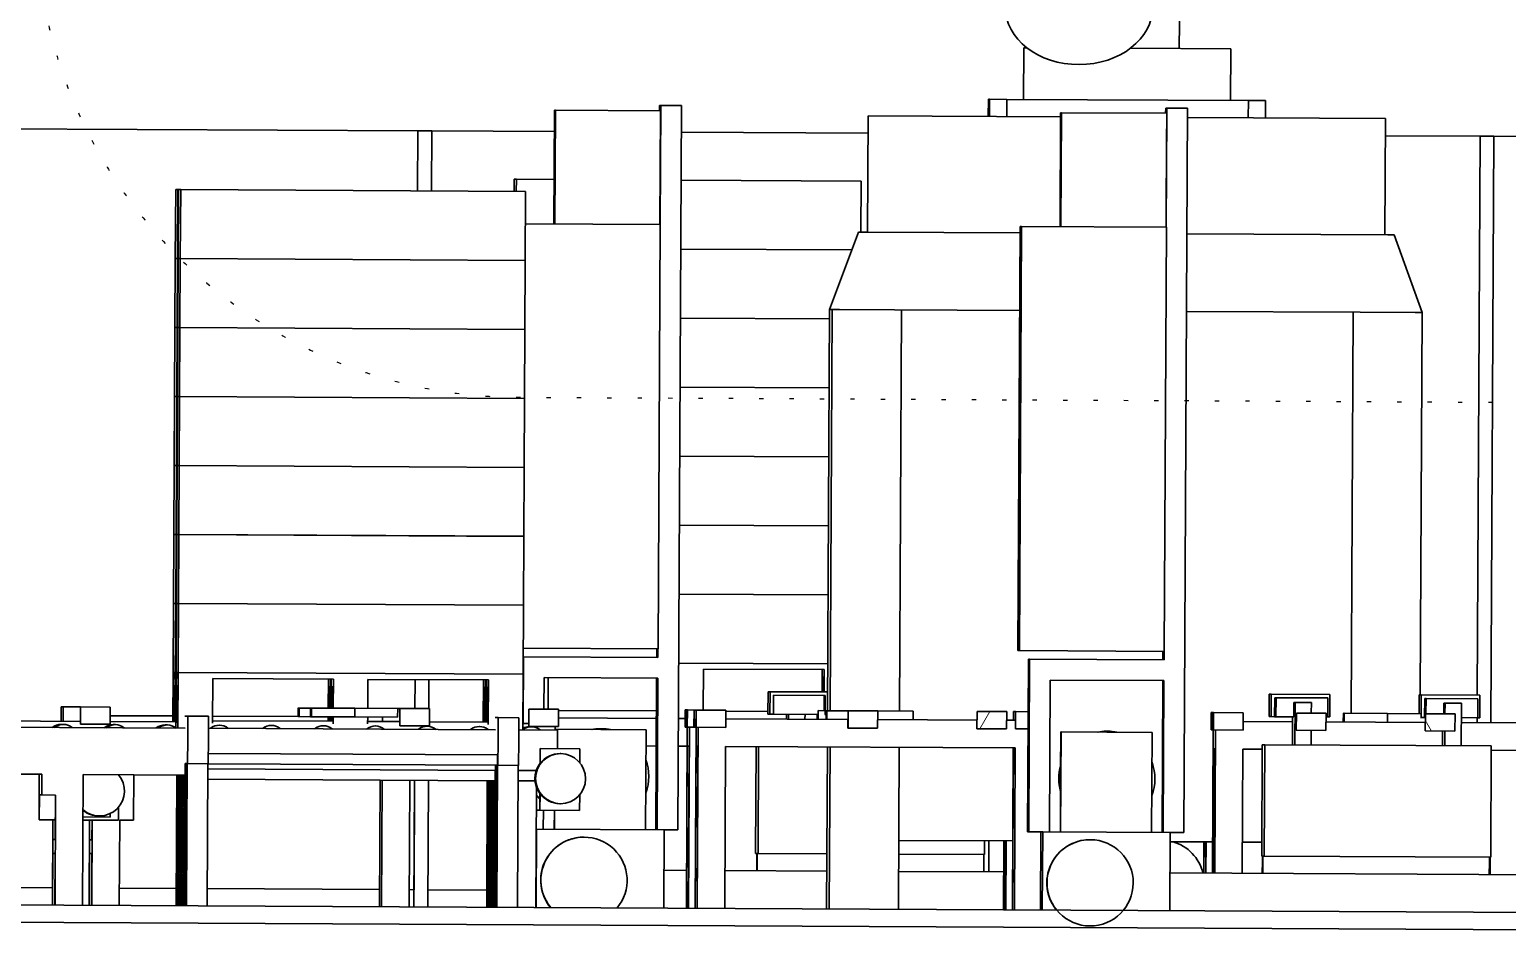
# Model space of a CAD drawing. Header units: millimetres. Extents: x 0 to 67800, y 0 to 42000.
# Drawn here: x 17305 to 21591, y 32863 to 35504 of the extents above; entities that cross this region are included whole.
import ezdxf

# ---------------------------------------------------------------- set-up
doc = ezdxf.new("R2010")
doc.units = ezdxf.units.MM
doc.header["$LTSCALE"] = 100
doc.linetypes.add('DOTTED', pattern=[0.0481, 0.0068, -0.0413])
for name, color, linetype, lineweight in [('Hatch (ISO)', 7, 'Continuous', 18), ('Reference (ISO)', 7, 'DOTTED', 25), ('Visible (ISO)', 7, 'Continuous', 35)]:
    doc.layers.add(name, color=color, linetype=linetype, lineweight=lineweight)

msp = doc.modelspace()

# ---------------------------------------------------------------- hatches: boundary and pattern name
at = {"layer": 'Hatch (ISO)'}
h = msp.add_hatch(dxfattribs=at)
h.set_pattern_fill('ANSI31', color=256, scale=2540, style=0)
h.set_pattern_definition([(45, (0, 0), (-224.5064, 224.5064), [])])
h.paths.add_polyline_path([(17538.74, 33539.59), (17452.74, 33540.03), (17452.49, 33490.03), (17538.48, 33489.59)])
h.paths.add_polyline_path([(18378.46, 33485.32), (18464.46, 33484.89), (18464.71, 33534.89), (18378.72, 33535.32)])
h = msp.add_hatch(dxfattribs=at)
h.set_pattern_fill('ANSI31', color=256, scale=2540, angle=90, style=0)
h.set_pattern_definition([(135, (0, 0), (-224.5064, -224.5064), [])])
h.paths.add_polyline_path([(18838.7, 33532.99), (18752.71, 33533.42), (18752.45, 33483.43), (18838.45, 33482.99)])
h.paths.add_polyline_path([(19678.43, 33478.72), (19764.43, 33478.29), (19764.68, 33528.29), (19678.68, 33528.72)])
h = msp.add_hatch(dxfattribs=at)
h.set_pattern_fill('ANSI31', color=256, scale=2540, angle=15, style=0)
h.set_pattern_definition([(60, (0, 0), (-274.963, 158.75), [])])
h.paths.add_polyline_path([(20138.67, 33526.39), (20052.67, 33526.82), (20052.42, 33476.82), (20138.42, 33476.39)])
h.paths.add_polyline_path([(20978.39, 33472.12), (21064.39, 33471.68), (21064.65, 33521.68), (20978.65, 33522.12)])
h = msp.add_hatch(dxfattribs=at)
h.set_pattern_fill('ANSI31', color=256, scale=2540, angle=75, style=0)
h.set_pattern_definition([(120, (0, 0), (-274.963, -158.75), [])])
h.paths.add_polyline_path([(21438.64, 33519.78), (21352.64, 33520.22), (21352.39, 33470.22), (21438.38, 33469.79)])
h.paths.add_polyline_path([(22278.36, 33465.52), (22364.36, 33465.08), (22364.61, 33515.08), (22278.62, 33515.52)])

# ---------------------------------------------------------------- linework, layer by layer
at = {"layer": 'Reference (ISO)', "ltscale": 18.317543}
msp.add_line((18716.08, 34437.81), (22249.76, 34419.86), dxfattribs=at)
at = {"layer": 'Reference (ISO)', "ltscale": 18.472584}
msp.add_arc((18723.19, 35837.79), 1400, 189.70903, 269.70903, dxfattribs=at)
at = {"layer": 'Visible (ISO)'}
for p, q in [((20639.13, 35448.87), (20641.74, 35734.17)), ((20187.34, 35301.16), (20188.1, 35451.16)), ((20188.1, 35451.16), (20196.85, 35451.12)), ((20497.55, 35449.59), (20788.1, 35448.11)), ((20787.33, 35298.11), (20788.1, 35448.11)), ((19131.91, 35268.52), (19131.99, 35283.52)), ((19135.42, 35283.5), (19131.99, 35283.52)), ((19133.67, 34938.51), (19135.42, 35283.5)), ((19195.42, 35283.2), (19135.42, 35283.5)), ((19184.75, 33183.23), (19195.42, 35283.2)), ((20085.32, 35251.68), (20085.57, 35301.68)), ((20089.13, 35301.66), (20085.57, 35301.68)), ((20089.13, 35301.66), (20088.87, 35251.66)), ((20139.38, 35301.41), (20089.13, 35301.66)), ((20139.13, 35251.41), (20139.38, 35301.41)), ((20839.36, 35297.85), (20139.38, 35301.41)), ((20599.56, 35261.07), (20599.64, 35276.07)), ((20603.06, 35276.05), (20599.64, 35276.07)), ((20601.31, 34931.05), (20603.06, 35276.05)), ((20663.06, 35275.75), (20603.06, 35276.05)), ((20652.4, 33175.77), (20663.06, 35275.75)), ((20839.36, 35297.85), (20839.11, 35247.85)), ((20889.11, 35297.6), (20839.36, 35297.85)), ((20888.85, 35247.6), (20889.11, 35297.6)), ((18825.73, 34940.07), (18827.4, 35270.07)), ((18827.4, 35270.07), (18829.87, 35270.06)), ((18829.87, 35270.06), (18828.19, 34940.06)), ((19134.86, 35268.51), (18829.87, 35270.06)), ((19134.86, 35268.51), (19133.18, 34938.51)), ((19735.38, 34916.45), (19737.09, 35253.45)), ((19737.09, 35253.45), (20294.99, 35250.61)), ((20293.37, 34932.62), (20295.05, 35262.61)), ((20295.05, 35262.61), (20297.51, 35262.6)), ((20297.51, 35262.6), (20295.84, 34932.61)), ((20602.51, 35261.05), (20297.51, 35262.6)), ((20602.51, 35261.05), (20600.83, 34931.06)), ((20662.93, 35248.75), (21237.08, 35245.83)), ((21235.36, 34908.83), (21237.08, 35245.83)), ((18431.23, 35210.08), (16931.29, 35217.7)), ((18430.34, 35036.14), (18431.23, 35210.08)), ((18430.37, 35036.14), (18431.25, 35210.08)), ((18431.25, 35210.08), (18431.23, 35210.08)), ((18471.25, 35209.88), (18431.25, 35210.08)), ((18470.37, 35035.94), (18471.25, 35209.88)), ((18827.09, 35208.07), (18471.25, 35209.88)), ((19133.36, 34938.51), (19134.81, 35223.51)), ((19134.63, 35223.51), (19134.81, 35223.51)), ((19736.84, 35203.45), (19195.03, 35206.2)), ((20601.01, 34931.06), (20602.45, 35216.05)), ((20602.28, 35216.05), (20602.45, 35216.05)), ((21511.15, 35194.44), (21236.82, 35195.83)), ((21502.92, 33573.71), (21511.15, 35194.44)), ((21502.94, 33573.71), (21511.17, 35194.44)), ((21511.17, 35194.44), (21511.15, 35194.44)), ((21551.17, 35194.23), (21511.17, 35194.44)), ((21542.54, 33494.26), (21551.17, 35194.23)), ((23051.11, 35186.62), (21551.17, 35194.23)), ((18710.41, 35034.72), (18710.59, 35069.72)), ((18716.68, 35069.69), (18710.59, 35069.72)), ((18716.5, 35034.69), (18716.68, 35069.69)), ((18826.38, 35069.13), (18716.68, 35069.69)), ((19716.66, 35064.61), (19194.32, 35067.26)), ((19715.91, 34916.55), (19716.66, 35064.61)), ((17727.76, 34839.71), (17728.78, 35039.7)), ((17734.87, 35039.67), (17728.78, 35039.7)), ((17733.86, 34839.68), (17734.87, 35039.67)), ((17737.22, 35039.66), (17734.87, 35039.67)), ((17736.2, 34839.66), (17737.22, 35039.66)), ((17743.31, 35039.63), (17737.22, 35039.66)), ((17742.3, 34839.63), (17743.31, 35039.63)), ((18743.29, 35034.55), (17743.31, 35039.63)), ((18742.27, 34834.55), (18743.29, 35034.55)), ((19133.98, 34938.51), (18742.81, 34940.49)), ((19133.98, 34938.51), (19127.74, 33708.52)), ((20171.33, 33703.22), (20177.58, 34933.21)), ((20181.64, 34933.19), (20175.39, 33703.2)), ((20177.58, 34933.21), (20181.64, 34933.19)), ((20601.63, 34931.05), (20181.64, 34933.19)), ((20601.63, 34931.05), (20595.38, 33701.07)), ((19625.01, 34692.01), (19708.46, 34916.59)), ((19716.12, 34916.55), (19708.46, 34916.59)), ((19708.46, 34916.59), (19708.46, 34916.59)), ((19716.12, 34916.55), (19735.01, 34916.45)), ((20177.48, 34914.21), (19735.01, 34916.45)), ((21243.59, 34908.79), (20661.21, 34911.75)), ((21243.59, 34908.79), (21262.29, 34908.7)), ((21343.46, 34683.28), (21262.29, 34908.7)), ((19689.19, 34864.75), (19193.3, 34867.26)), ((19689.19, 34864.74), (19193.3, 34867.25)), ((17726.75, 34639.7), (17727.76, 34839.7)), ((17733.86, 34839.68), (17727.76, 34839.71)), ((17733.86, 34839.67), (17727.76, 34839.7)), ((17732.84, 34639.67), (17733.86, 34839.67)), ((17736.2, 34839.66), (17733.86, 34839.68)), ((17736.2, 34839.65), (17733.86, 34839.67)), ((17735.19, 34639.66), (17736.2, 34839.65)), ((17742.3, 34839.63), (17736.2, 34839.66)), ((17742.3, 34839.62), (17736.2, 34839.65)), ((17741.28, 34639.63), (17742.3, 34839.62)), ((18742.27, 34834.55), (17742.3, 34839.63)), ((18742.27, 34834.54), (17742.3, 34839.62)), ((18429.33, 34836.13), (18429.33, 34836.14)), ((18429.35, 34836.13), (18429.35, 34836.14)), ((18469.35, 34835.93), (18469.35, 34835.94)), ((18709.39, 34834.71), (18709.39, 34834.72)), ((18713.46, 34834.7), (18713.46, 34834.69)), ((18741.26, 34634.55), (18742.27, 34834.54)), ((19619.11, 33529.02), (19625.01, 34692.01)), ((19625.01, 34692.01), (19625.01, 34692.01)), ((19625.82, 34692.01), (19625.01, 34692.01)), ((19625.01, 34692.01), (19625.01, 34692.01)), ((19632.68, 34691.97), (19625.82, 34692.01)), ((19626.77, 33528.99), (19632.68, 34691.97)), ((19633.49, 34691.97), (19632.68, 34691.97)), ((19633.5, 34691.97), (19633.49, 34691.97)), ((19652.39, 34691.87), (19633.5, 34691.97)), ((19653.59, 34691.86), (19652.39, 34691.87)), ((19813.59, 34691.05), (19653.59, 34691.86)), ((20176.34, 34689.21), (19813.59, 34691.05)), ((19827.58, 33527.97), (19833.49, 34690.95)), ((21163.56, 34684.2), (20660.07, 34686.75)), ((21137.55, 33521.31), (21143.45, 34684.3)), ((21323.55, 34683.38), (21163.56, 34684.2)), ((21324.76, 34683.38), (21323.55, 34683.38)), ((21343.46, 34683.28), (21324.76, 34683.38)), ((21337.82, 33574.55), (21343.45, 34683.28)), ((17725.73, 34439.69), (17726.75, 34639.69)), ((17732.84, 34639.67), (17726.75, 34639.7)), ((17732.84, 34639.66), (17726.75, 34639.69)), ((17731.83, 34439.66), (17732.84, 34639.66)), ((17735.19, 34639.66), (17732.84, 34639.67)), ((17735.19, 34639.65), (17732.84, 34639.66)), ((17734.17, 34439.65), (17735.19, 34639.65)), ((17741.28, 34639.63), (17735.19, 34639.66)), ((17741.28, 34639.62), (17735.19, 34639.65)), ((17740.27, 34439.62), (17741.28, 34639.62)), ((18741.26, 34634.55), (17741.28, 34639.63)), ((18741.26, 34634.54), (17741.28, 34639.62)), ((18428.31, 34636.13), (18428.31, 34636.14)), ((18428.34, 34636.13), (18428.34, 34636.14)), ((18468.34, 34635.92), (18468.34, 34635.93)), ((18708.38, 34634.7), (18708.38, 34634.71)), ((18712.44, 34634.69), (18712.44, 34634.68)), ((18740.24, 34434.54), (18741.26, 34634.54)), ((19624.88, 34665.06), (19192.29, 34667.26)), ((19624.88, 34665.05), (19192.29, 34667.25)), ((19623.86, 34465.05), (19191.27, 34467.25)), ((19623.86, 34465.04), (19191.27, 34467.24)), ((17724.72, 34239.68), (17725.73, 34439.68)), ((17731.83, 34439.66), (17725.73, 34439.69)), ((17731.83, 34439.65), (17725.73, 34439.68)), ((17730.81, 34239.65), (17731.83, 34439.65)), ((17734.17, 34439.65), (17731.83, 34439.66)), ((17734.17, 34439.64), (17731.83, 34439.65)), ((17733.16, 34239.64), (17734.17, 34439.64)), ((17740.27, 34439.62), (17734.17, 34439.65)), ((17740.27, 34439.61), (17734.17, 34439.64)), ((17739.25, 34239.61), (17740.27, 34439.61)), ((18740.24, 34434.54), (17740.27, 34439.62)), ((18740.24, 34434.53), (17740.27, 34439.61)), ((18427.3, 34436.12), (18427.3, 34436.13)), ((18427.32, 34436.12), (18427.32, 34436.13)), ((18467.32, 34435.92), (18467.32, 34435.93)), ((18707.36, 34434.7), (18707.36, 34434.71)), ((18711.43, 34434.69), (18711.43, 34434.68)), ((18739.23, 34234.53), (18740.24, 34434.53)), ((19622.84, 34265.05), (19190.26, 34267.24)), ((19622.84, 34265.04), (19190.26, 34267.23)), ((17723.7, 34039.68), (17724.72, 34239.67)), ((17730.81, 34239.65), (17724.72, 34239.68)), ((17730.81, 34239.64), (17724.72, 34239.67)), ((17729.79, 34039.65), (17730.81, 34239.64)), ((17733.16, 34239.64), (17730.81, 34239.65)), ((17733.16, 34239.63), (17730.81, 34239.64)), ((17732.14, 34039.63), (17733.16, 34239.63)), ((17739.25, 34239.61), (17733.16, 34239.64)), ((17739.25, 34239.6), (17733.16, 34239.63)), ((17738.23, 34039.6), (17739.25, 34239.6)), ((18739.23, 34234.53), (17739.25, 34239.61)), ((18739.23, 34234.52), (17739.25, 34239.6)), ((18426.28, 34236.11), (18426.28, 34236.12)), ((18426.31, 34236.11), (18426.31, 34236.12)), ((18466.3, 34235.91), (18466.3, 34235.92)), ((18706.35, 34234.69), (18706.35, 34234.7)), ((18710.41, 34234.68), (18710.41, 34234.67)), ((18738.21, 34034.52), (18739.23, 34234.52)), ((17722.68, 33839.67), (17723.7, 34039.67)), ((17729.79, 34039.65), (17723.7, 34039.68)), ((17729.79, 34039.64), (17723.7, 34039.67)), ((17728.78, 33839.64), (17729.79, 34039.64)), ((17732.14, 34039.63), (17729.79, 34039.65)), ((17732.14, 34039.62), (17729.79, 34039.64)), ((17731.12, 33839.63), (17732.14, 34039.62)), ((17738.23, 34039.6), (17732.14, 34039.63)), ((17738.23, 34039.59), (17732.14, 34039.62)), ((17737.22, 33839.6), (17738.23, 34039.59)), ((18738.21, 34034.52), (17738.23, 34039.6)), ((18738.21, 34034.51), (17738.23, 34039.59)), ((18425.26, 34036.1), (18425.26, 34036.11)), ((18425.29, 34036.1), (18425.29, 34036.11)), ((18465.29, 34035.9), (18465.29, 34035.91)), ((18705.33, 34034.68), (18705.33, 34034.69)), ((18709.39, 34034.67), (18709.39, 34034.66)), ((18737.19, 33834.52), (18738.21, 34034.51)), ((19621.83, 34065.04), (19189.24, 34067.23)), ((19621.83, 34065.03), (19189.24, 34067.22)), ((19620.81, 33865.03), (19188.23, 33867.23)), ((19620.81, 33865.02), (19188.23, 33867.22)), ((17721.67, 33639.66), (17722.68, 33839.66)), ((17728.78, 33839.64), (17722.68, 33839.67)), ((17728.78, 33839.63), (17722.68, 33839.66)), ((17727.76, 33639.63), (17728.78, 33839.63)), ((17731.12, 33839.63), (17728.78, 33839.64)), ((17731.12, 33839.62), (17728.78, 33839.63)), ((17730.11, 33639.62), (17731.12, 33839.62)), ((17737.22, 33839.6), (17731.12, 33839.63)), ((17737.22, 33839.59), (17731.12, 33839.62)), ((17736.2, 33639.59), (17737.22, 33839.59)), ((18737.19, 33834.52), (17737.22, 33839.6)), ((18737.19, 33834.51), (17737.22, 33839.59)), ((18424.25, 33836.1), (18424.25, 33836.11)), ((18424.27, 33836.1), (18424.27, 33836.11)), ((18464.27, 33835.89), (18464.27, 33835.9)), ((18704.32, 33834.67), (18704.32, 33834.68)), ((18708.38, 33834.66), (18708.38, 33834.65)), ((18736.18, 33634.51), (18737.19, 33834.51)), ((18736.01, 33491.51), (18737, 33685.51)), ((18736.32, 33491.51), (18737.3, 33685.5)), ((18737, 33685.51), (18736.44, 33685.51)), ((19127.74, 33708.52), (18736.56, 33710.51)), ((18737.3, 33685.5), (18737, 33685.51)), ((19127.29, 33683.52), (18737.3, 33685.5)), ((19123.87, 33683.54), (19123.99, 33708.54)), ((19124.17, 33683.54), (19124.3, 33708.54)), ((19126.99, 33683.53), (19127.12, 33708.53)), ((19127.29, 33683.52), (19127.42, 33708.52)), ((20175.39, 33703.2), (20171.33, 33703.22)), ((20595.38, 33701.07), (20175.39, 33703.2)), ((20591.51, 33676.09), (20591.64, 33701.09)), ((20591.82, 33676.09), (20591.94, 33701.09)), ((20594.63, 33676.07), (20594.76, 33701.07)), ((20594.94, 33676.07), (20595.07, 33701.07)), ((19619.8, 33665.02), (19187.21, 33667.22)), ((19258.87, 33530.85), (19259.47, 33649.85)), ((19259.47, 33649.85), (19609.46, 33648.08)), ((19603.04, 33583.36), (19603.37, 33648.11)), ((19609.46, 33648.08), (19609.13, 33583.33)), ((20198.98, 33178.08), (20201.52, 33678.07)), ((20199.29, 33178.07), (20201.83, 33678.07)), ((20201.83, 33678.07), (20201.52, 33678.07)), ((20204.64, 33678.05), (20201.83, 33678.07)), ((20202.1, 33178.06), (20204.64, 33678.05)), ((20202.41, 33178.06), (20204.95, 33678.05)), ((20204.95, 33678.05), (20204.64, 33678.05)), ((20594.94, 33676.07), (20204.95, 33678.05)), ((17721.67, 33639.66), (17720.94, 33496.66)), ((17721.65, 33496.66), (17722.18, 33600.66)), ((17727.76, 33639.63), (17721.67, 33639.66)), ((17722.15, 33622.66), (17722.24, 33639.66)), ((17722.27, 33622.66), (17722.15, 33622.66)), ((17722.18, 33600.66), (17724.26, 33600.65)), ((17722.36, 33639.66), (17722.27, 33622.66)), ((17722.84, 33622.66), (17722.93, 33639.66)), ((17722.96, 33622.66), (17722.84, 33622.66)), ((17723.05, 33639.66), (17722.96, 33622.66)), ((17723.53, 33622.65), (17723.62, 33639.65)), ((17723.65, 33622.65), (17723.53, 33622.65)), ((17723.74, 33639.65), (17723.65, 33622.65)), ((17724.26, 33600.65), (17723.74, 33496.65)), ((17724.22, 33622.65), (17724.31, 33639.65)), ((17724.35, 33622.65), (17724.22, 33622.65)), ((17724.24, 33496.65), (17724.77, 33600.65)), ((17724.43, 33639.65), (17724.35, 33622.65)), ((17724.77, 33600.65), (17726.85, 33600.64)), ((17724.91, 33622.65), (17725, 33639.65)), ((17725.04, 33622.64), (17724.91, 33622.65)), ((17725.12, 33639.64), (17725.04, 33622.64)), ((17725.6, 33622.64), (17725.69, 33639.64)), ((17725.73, 33622.64), (17725.6, 33622.64)), ((17725.81, 33639.64), (17725.73, 33622.64)), ((17726.3, 33622.64), (17726.38, 33639.64)), ((17726.42, 33622.64), (17726.3, 33622.64)), ((17726.85, 33600.64), (17726.33, 33496.64)), ((17726.5, 33639.64), (17726.42, 33622.64)), ((17726.99, 33622.63), (17727.07, 33639.63)), ((17727.11, 33622.63), (17726.99, 33622.63)), ((17727.04, 33496.63), (17727.76, 33639.63)), ((17727.19, 33639.63), (17727.11, 33622.63)), ((17730.11, 33639.62), (17727.76, 33639.63)), ((17730.11, 33639.62), (17729.29, 33479.17)), ((17730.08, 33493.62), (17730.62, 33600.62)), ((17736.2, 33639.59), (17730.11, 33639.62)), ((17730.59, 33622.62), (17730.68, 33639.62)), ((17730.71, 33622.62), (17730.59, 33622.62)), ((17730.62, 33600.62), (17732.7, 33600.61)), ((17730.8, 33639.62), (17730.71, 33622.62)), ((17731.28, 33622.61), (17731.37, 33639.61)), ((17731.4, 33622.61), (17731.28, 33622.61)), ((17731.49, 33639.61), (17731.4, 33622.61)), ((17731.97, 33622.61), (17732.06, 33639.61)), ((17732.1, 33622.61), (17731.97, 33622.61)), ((17732.18, 33639.61), (17732.1, 33622.61)), ((17732.7, 33600.61), (17732.16, 33493.61)), ((17732.66, 33622.61), (17732.75, 33639.61)), ((17732.79, 33622.61), (17732.66, 33622.61)), ((17732.67, 33493.6), (17733.21, 33600.6)), ((17732.87, 33639.61), (17732.79, 33622.61)), ((17733.21, 33600.6), (17735.29, 33600.59)), ((17733.35, 33622.6), (17733.44, 33639.6)), ((17733.48, 33622.6), (17733.35, 33622.6)), ((17733.56, 33639.6), (17733.48, 33622.6)), ((17734.05, 33622.6), (17734.13, 33639.6)), ((17734.17, 33622.6), (17734.05, 33622.6)), ((17734.25, 33639.6), (17734.17, 33622.6)), ((17734.74, 33622.6), (17734.82, 33639.6)), ((17734.86, 33622.59), (17734.74, 33622.6)), ((17735.29, 33600.59), (17734.75, 33493.59)), ((17734.94, 33639.59), (17734.86, 33622.59)), ((17735.39, 33478.59), (17736.2, 33639.59)), ((17735.43, 33622.59), (17735.51, 33639.59)), ((17735.55, 33622.59), (17735.43, 33622.59)), ((17735.63, 33639.59), (17735.55, 33622.59)), ((18736.18, 33634.51), (17736.2, 33639.59)), ((17835.46, 33493.08), (17836.11, 33622.08)), ((17836.11, 33622.08), (18186.11, 33620.3)), ((18171.14, 33536.38), (18171.57, 33620.38)), ((18177.67, 33620.35), (18177.24, 33536.35)), ((18179.58, 33536.34), (18180.01, 33620.33)), ((18186.11, 33620.3), (18185.68, 33536.3)), ((18285.68, 33535.8), (18286.1, 33619.8)), ((18286.1, 33619.8), (18636.09, 33618.02)), ((18422.72, 33535.1), (18423.15, 33619.1)), ((18422.75, 33535.1), (18423.17, 33619.1)), ((18462.74, 33534.9), (18463.17, 33618.9)), ((18620.94, 33496.09), (18621.56, 33618.09)), ((18627.65, 33618.06), (18627.03, 33496.06)), ((18629.38, 33496.05), (18630, 33618.05)), ((18636.09, 33618.02), (18635.44, 33489.02)), ((18736.18, 33634.51), (18735.36, 33474.05)), ((18796.53, 33533.2), (18797, 33625.2)), ((18797, 33625.2), (19126.99, 33623.53)), ((18808.88, 33533.14), (18809.35, 33625.14)), ((19121.33, 33183.55), (19123.56, 33623.54)), ((19121.63, 33183.55), (19123.87, 33623.54)), ((19124.45, 33183.53), (19126.68, 33623.53)), ((19124.75, 33183.53), (19126.99, 33623.53)), ((19603.75, 33583.35), (19603.97, 33626.1)), ((19603.97, 33626.1), (19606.05, 33626.09)), ((19606.05, 33626.09), (19605.83, 33583.34)), ((19606.34, 33583.34), (19606.56, 33626.09)), ((19606.56, 33626.09), (19608.64, 33626.08)), ((19608.64, 33626.08), (19608.42, 33583.33)), ((20262.41, 33177.75), (20264.64, 33617.75)), ((20264.64, 33617.75), (20594.63, 33616.07)), ((20588.97, 33176.09), (20591.21, 33616.09)), ((20589.28, 33176.09), (20591.51, 33616.09)), ((20592.09, 33176.08), (20594.33, 33616.07)), ((20592.4, 33176.08), (20594.63, 33616.07)), ((18171.86, 33536.37), (18172.17, 33598.37)), ((18172.17, 33598.37), (18174.25, 33598.36)), ((18174.25, 33598.36), (18173.94, 33536.36)), ((18174.45, 33536.36), (18174.76, 33598.36)), ((18174.76, 33598.36), (18176.84, 33598.35)), ((18176.84, 33598.35), (18176.53, 33536.35)), ((18180.3, 33536.33), (18180.61, 33598.33)), ((18180.61, 33598.33), (18182.69, 33598.32)), ((18182.69, 33598.32), (18182.38, 33536.32)), ((18182.89, 33536.32), (18183.2, 33598.32)), ((18183.2, 33598.32), (18185.28, 33598.31)), ((18185.28, 33598.31), (18184.97, 33536.31)), ((18621.65, 33496.09), (18622.16, 33596.09)), ((18622.16, 33596.09), (18624.24, 33596.08)), ((18624.24, 33596.08), (18623.73, 33496.08)), ((18624.24, 33496.08), (18624.75, 33596.08)), ((18624.75, 33596.08), (18626.83, 33596.06)), ((18626.83, 33596.06), (18626.32, 33496.07)), ((18630.09, 33496.05), (18630.6, 33596.05)), ((18630.6, 33596.05), (18632.68, 33596.04)), ((18632.68, 33596.04), (18632.17, 33496.04)), ((18632.68, 33496.03), (18633.19, 33596.03)), ((18633.19, 33596.03), (18635.27, 33596.02)), ((18635.27, 33596.02), (18634.76, 33496.02)), ((19446.48, 33584.15), (19446.15, 33519.15)), ((19452.37, 33584.12), (19446.48, 33584.15)), ((19452.04, 33519.12), (19452.37, 33584.12)), ((19452.37, 33584.12), (19619.38, 33583.27)), ((19462.32, 33574.07), (19462.04, 33519.07)), ((19612.31, 33573.31), (19462.32, 33574.07)), ((19609.06, 33573.33), (19608.84, 33529.08)), ((19612.03, 33518.31), (19612.31, 33573.31)), ((20899.9, 33576.77), (20899.57, 33511.77)), ((20905.79, 33576.74), (20899.9, 33576.77)), ((20905.46, 33511.74), (20905.79, 33576.74)), ((20905.79, 33576.74), (21075.79, 33575.88)), ((20915.74, 33566.69), (20915.46, 33511.69)), ((20919.7, 33566.67), (20915.74, 33566.69)), ((20919.43, 33511.67), (20919.7, 33566.67)), ((20919.7, 33566.67), (21069.7, 33565.91)), ((21069.7, 33565.91), (21069.42, 33510.91)), ((21075.79, 33575.88), (21075.46, 33510.88)), ((21334.89, 33574.56), (21334.62, 33520.31)), ((21340.78, 33574.53), (21334.89, 33574.56)), ((21340.45, 33509.53), (21340.78, 33574.53)), ((21340.78, 33574.53), (21510.78, 33573.67)), ((21350.73, 33564.48), (21350.45, 33509.48)), ((21350.73, 33564.48), (21354.69, 33564.46)), ((21354.47, 33520.21), (21354.69, 33564.46)), ((21354.69, 33564.46), (21504.69, 33563.7)), ((21504.69, 33563.7), (21504.41, 33508.7)), ((21510.78, 33573.67), (21510.45, 33508.67)), ((17396.58, 33498.31), (17396.79, 33540.31)), ((17397.23, 33540.31), (17396.79, 33540.31)), ((17397.02, 33498.31), (17397.23, 33540.31)), ((17402.51, 33540.28), (17397.23, 33540.31)), ((17402.3, 33498.28), (17402.51, 33540.28)), ((17402.95, 33540.28), (17402.51, 33540.28)), ((17402.73, 33498.28), (17402.95, 33540.28)), ((17452.71, 33540.03), (17402.95, 33540.28)), ((17452.46, 33490.03), (17452.71, 33540.03)), ((17452.74, 33540.03), (17452.49, 33490.03)), ((17452.74, 33540.03), (17452.71, 33540.03)), ((17538.74, 33539.59), (17452.74, 33540.03)), ((17538.48, 33489.59), (17538.74, 33539.59)), ((17721.03, 33513.66), (17538.61, 33514.59)), ((17755.56, 33513.49), (17763.81, 33513.45)), ((17763.81, 33513.45), (17823.81, 33513.14)), ((18084.16, 33511.82), (18084.29, 33536.82)), ((18086.82, 33536.81), (18084.29, 33536.82)), ((18086.7, 33511.81), (18086.82, 33536.81)), ((18120, 33536.64), (18086.82, 33536.81)), ((18119.88, 33511.64), (18120, 33536.64)), ((18122.54, 33536.63), (18120, 33536.64)), ((18122.42, 33511.63), (18122.54, 33536.63)), ((18248.39, 33535.99), (18122.54, 33536.63)), ((18248.26, 33510.99), (18248.39, 33535.99)), ((18372.54, 33535.36), (18248.39, 33535.99)), ((18372.41, 33510.36), (18372.54, 33535.36)), ((18378.69, 33535.32), (18372.54, 33535.36)), ((18378.43, 33485.32), (18378.69, 33535.32)), ((18378.72, 33535.32), (18378.46, 33485.32)), ((18378.72, 33535.32), (18378.69, 33535.32)), ((18464.71, 33534.89), (18378.72, 33535.32)), ((18464.46, 33484.89), (18464.71, 33534.89)), ((18752.42, 33483.43), (18752.68, 33533.42)), ((18752.71, 33533.42), (18752.45, 33483.43)), ((18752.71, 33533.42), (18752.68, 33533.42)), ((18838.7, 33532.99), (18752.71, 33533.42)), ((18838.45, 33482.99), (18838.7, 33532.99)), ((19123.08, 33528.54), (18838.69, 33529.99)), ((19206.33, 33481.12), (19206.58, 33531.12)), ((19207.02, 33531.12), (19206.58, 33531.12)), ((19206.77, 33481.12), (19207.02, 33531.12)), ((19212.3, 33531.09), (19207.02, 33531.12)), ((19212.05, 33481.09), (19212.3, 33531.09)), ((19212.74, 33531.09), (19212.3, 33531.09)), ((19212.48, 33481.09), (19212.74, 33531.09)), ((19232.03, 33530.99), (19212.74, 33531.09)), ((19231.78, 33480.99), (19232.03, 33530.99)), ((19232.47, 33530.99), (19232.03, 33530.99)), ((19232.21, 33480.99), (19232.47, 33530.99)), ((19237.75, 33530.96), (19232.47, 33530.99)), ((19237.5, 33480.96), (19237.75, 33530.96)), ((19238.19, 33530.96), (19237.75, 33530.96)), ((19237.93, 33480.96), (19238.19, 33530.96)), ((19324.18, 33530.52), (19238.19, 33530.96)), ((19324.18, 33530.52), (19323.93, 33480.52)), ((19446.19, 33526.9), (19324.17, 33527.52)), ((19446.15, 33519.15), (19452.04, 33519.12)), ((19462.04, 33519.07), (19452.04, 33519.12)), ((19591.95, 33518.41), (19462.04, 33519.07)), ((19499.68, 33518.88), (19499.61, 33504.63)), ((19506.21, 33504.6), (19506.28, 33518.85)), ((19553.78, 33518.61), (19553.71, 33504.36)), ((19589.34, 33504.18), (19589.41, 33518.43)), ((19591.88, 33504.16), (19592.01, 33529.16)), ((19611.13, 33529.07), (19592.01, 33529.16)), ((19611.08, 33518.32), (19612.03, 33518.31)), ((19614.86, 33518.3), (19612.03, 33518.31)), ((19614.79, 33504.05), (19614.91, 33529.05)), ((19617.45, 33529.03), (19614.91, 33529.05)), ((19617.33, 33504.03), (19617.45, 33529.03)), ((19678.65, 33528.72), (19617.45, 33529.03)), ((19678.4, 33478.72), (19678.65, 33528.72)), ((19678.68, 33528.72), (19678.43, 33478.72)), ((19678.68, 33528.72), (19678.65, 33528.72)), ((19764.68, 33528.29), (19678.68, 33528.72)), ((19764.43, 33478.29), (19764.68, 33528.29)), ((19867.45, 33527.76), (19764.68, 33528.29)), ((19867.32, 33502.76), (19867.45, 33527.76)), ((20052.39, 33476.82), (20052.64, 33526.82)), ((20052.67, 33526.82), (20052.42, 33476.82)), ((20052.67, 33526.82), (20052.64, 33526.82)), ((20138.67, 33526.39), (20052.67, 33526.82)), ((20138.42, 33476.39), (20138.67, 33526.39)), ((20157.88, 33501.29), (20158.01, 33526.29)), ((20157.91, 33501.29), (20158.04, 33526.29)), ((20158.04, 33526.29), (20158.01, 33526.29)), ((20164.13, 33526.26), (20158.04, 33526.29)), ((20163.91, 33476.26), (20164.16, 33526.26)), ((20164, 33501.26), (20164.13, 33526.26)), ((20164.16, 33526.26), (20164.13, 33526.26)), ((20200.75, 33526.07), (20164.16, 33526.26)), ((20731.74, 33473.37), (20731.99, 33523.37)), ((20732.43, 33523.37), (20731.99, 33523.37)), ((20732.18, 33473.37), (20732.43, 33523.37)), ((20737.71, 33523.34), (20732.43, 33523.37)), ((20737.46, 33473.34), (20737.71, 33523.34)), ((20738.15, 33523.34), (20737.71, 33523.34)), ((20737.89, 33473.34), (20738.15, 33523.34)), ((20824.15, 33522.91), (20738.15, 33523.34)), ((20824.15, 33522.91), (20823.89, 33472.91)), ((20971.13, 33552.93), (20970.92, 33511.41)), ((20974.64, 33552.92), (20971.13, 33552.93)), ((20974.01, 33429.89), (20974.64, 33552.92)), ((20974.64, 33552.92), (21022.14, 33552.67)), ((20978.36, 33472.12), (20978.62, 33522.12)), ((20978.65, 33522.12), (20978.39, 33472.12)), ((20978.65, 33522.12), (20978.62, 33522.12)), ((21064.65, 33521.68), (20978.65, 33522.12)), ((21022.14, 33552.67), (21021.98, 33521.9)), ((21064.39, 33471.68), (21064.65, 33521.68)), ((21114.75, 33496.43), (21114.88, 33521.43)), ((21117.41, 33521.42), (21114.88, 33521.43)), ((21117.29, 33496.42), (21117.41, 33521.42)), ((21243.26, 33520.78), (21117.41, 33521.42)), ((21243.13, 33495.78), (21243.26, 33520.78)), ((21338.6, 33520.29), (21243.26, 33520.78)), ((21352.35, 33470.22), (21352.61, 33520.22)), ((21352.64, 33520.22), (21352.39, 33470.22)), ((21352.64, 33520.22), (21352.61, 33520.22)), ((21438.64, 33519.78), (21352.64, 33520.22)), ((21406.12, 33550.7), (21405.97, 33519.95)), ((21409.63, 33550.69), (21406.12, 33550.7)), ((21409.47, 33519.93), (21409.63, 33550.69)), ((21409.63, 33550.69), (21457.13, 33550.45)), ((21438.38, 33469.79), (21438.64, 33519.78)), ((21457.13, 33550.45), (21456.5, 33427.44)), ((17209.47, 33481.26), (17755.96, 33478.49)), ((17452.5, 33498.03), (17221.09, 33499.2)), ((17396.43, 33489.31), (17403.15, 33489.28)), ((17452.46, 33490.03), (17452.49, 33490.03)), ((17452.49, 33490.03), (17538.48, 33489.59)), ((17729.38, 33496.62), (17538.52, 33497.59)), ((17547.23, 33488.55), (17553.95, 33488.51)), ((17698.03, 33487.78), (17704.74, 33487.75)), ((17823.85, 33478.14), (18655.94, 33473.92)), ((18185.45, 33498.31), (17835.49, 33500.08)), ((18084.16, 33511.82), (17835.56, 33513.08)), ((17855.23, 33486.98), (17855.54, 33486.98)), ((18006.02, 33486.22), (18006.34, 33486.21)), ((18084.16, 33511.82), (18086.7, 33511.81)), ((18086.7, 33511.81), (18119.88, 33511.64)), ((18119.88, 33511.64), (18122.42, 33511.63)), ((18122.42, 33511.63), (18248.26, 33510.99)), ((18156.82, 33485.45), (18157.13, 33485.45)), ((18170.95, 33498.38), (18171.02, 33511.38)), ((18171.66, 33498.38), (18171.73, 33511.37)), ((18173.81, 33511.36), (18173.74, 33498.36)), ((18174.25, 33498.36), (18174.32, 33511.36)), ((18176.4, 33511.35), (18176.33, 33498.35)), ((18177.11, 33511.35), (18177.05, 33498.35)), ((18179.39, 33498.34), (18179.46, 33511.34)), ((18180.1, 33498.33), (18180.17, 33511.33)), ((18182.25, 33511.32), (18182.19, 33498.32)), ((18182.69, 33498.32), (18182.76, 33511.32)), ((18184.84, 33511.31), (18184.77, 33498.31)), ((18185.55, 33511.3), (18185.45, 33491.3)), ((18248.26, 33510.99), (18372.41, 33510.36)), ((18285.45, 33490.8), (18285.55, 33510.8)), ((18378.49, 33497.32), (18285.48, 33497.8)), ((18307.62, 33484.68), (18307.93, 33484.68)), ((18328.7, 33497.58), (18328.77, 33510.58)), ((18328.73, 33497.58), (18328.8, 33510.58)), ((18378.43, 33485.32), (18378.46, 33485.32)), ((18378.46, 33485.32), (18464.46, 33484.89)), ((18458.41, 33483.92), (18458.73, 33483.92)), ((18635.44, 33496.02), (18464.52, 33496.89)), ((18609.21, 33483.15), (18609.52, 33483.15)), ((18655.54, 33508.92), (18663.79, 33508.88)), ((18663.79, 33508.88), (18723.79, 33508.57)), ((18723.83, 33473.57), (18835.93, 33473)), ((18752.46, 33491.43), (18735.45, 33491.51)), ((18752.42, 33483.43), (18752.45, 33483.43)), ((18752.45, 33483.43), (18838.45, 33482.99)), ((18753.6, 33482.42), (18760.32, 33482.39)), ((18829, 33483.04), (18828.95, 33473.04)), ((19092.8, 33473.7), (18828.96, 33475.04)), ((18835.93, 33473), (18835.66, 33419)), ((19122.97, 33506.54), (18838.58, 33507.99)), ((19122.97, 33506.54), (18838.58, 33507.99)), ((18964.05, 33476.85), (18960.26, 33476.87)), ((19091.32, 33183.7), (19092.8, 33473.7)), ((19206.46, 33506.12), (19186.39, 33506.22)), ((19206.46, 33506.12), (19186.39, 33506.22)), ((19206.33, 33481.12), (19206.77, 33481.12)), ((19206.77, 33481.12), (19212.05, 33481.09)), ((19209.69, 32956.1), (19212.36, 33481.09)), ((19212.05, 33481.09), (19212.48, 33481.09)), ((19212.48, 33481.09), (19231.78, 33480.99)), ((19215.79, 32956.07), (19218.45, 33481.06)), ((19231.78, 33480.99), (19232.21, 33480.99)), ((19232.21, 33480.99), (19237.5, 33480.96)), ((19235.14, 32955.97), (19237.81, 33480.96)), ((19237.5, 33480.96), (19237.93, 33480.96)), ((19237.93, 33480.96), (19323.93, 33480.52)), ((19241.24, 32955.94), (19243.9, 33480.93)), ((19678.52, 33503.72), (19324.06, 33505.52)), ((19678.4, 33478.72), (19678.43, 33478.72)), ((19678.43, 33478.72), (19764.43, 33478.29)), ((20052.52, 33501.82), (19764.55, 33503.29)), ((20052.39, 33476.82), (20052.42, 33476.82)), ((20052.42, 33476.82), (20138.42, 33476.39)), ((20164, 33501.26), (20138.54, 33501.39)), ((20163.88, 33476.26), (20164, 33501.26)), ((20163.88, 33476.26), (20163.91, 33476.26)), ((20163.91, 33476.26), (20200.5, 33476.07)), ((20731.74, 33473.37), (20732.18, 33473.37)), ((20732.18, 33473.37), (20737.46, 33473.34)), ((20735.66, 33058.35), (20737.77, 33473.34)), ((20737.46, 33473.34), (20737.89, 33473.34)), ((20737.89, 33473.34), (20823.89, 33472.91)), ((20741.76, 33058.32), (20743.86, 33473.31)), ((20967.75, 33497.18), (20824.02, 33497.91)), ((20899.57, 33511.77), (20905.46, 33511.74)), ((20915.46, 33511.69), (20905.46, 33511.74)), ((20915.46, 33511.69), (20919.43, 33511.67)), ((20970.92, 33511.41), (20919.43, 33511.67)), ((20967.83, 33511.43), (20967.41, 33429.93)), ((20978.36, 33472.12), (20978.39, 33472.12)), ((20978.39, 33472.12), (21064.39, 33471.68)), ((21021.73, 33471.9), (21021.51, 33429.65)), ((21352.48, 33495.22), (21064.52, 33496.68)), ((21069.42, 33510.91), (21064.59, 33510.93)), ((21075.46, 33510.88), (21069.42, 33510.91)), ((21340.45, 33509.53), (21338.55, 33509.54)), ((21350.45, 33509.48), (21340.45, 33509.53)), ((21350.45, 33509.48), (21352.55, 33509.47)), ((21663.97, 33493.64), (21456.84, 33494.69)), ((21504.41, 33508.7), (21456.92, 33508.94)), ((21502.51, 33494.46), (21502.59, 33508.71)), ((21502.54, 33494.46), (21502.61, 33508.71)), ((21510.45, 33508.67), (21504.41, 33508.7)), ((17763.67, 33446.7), (17763.1, 33375.45)), ((17823.1, 33375.14), (17823.67, 33446.39)), ((18663.65, 33442.13), (18663.08, 33370.88)), ((18723.07, 33370.57), (18723.64, 33441.82)), ((20294.98, 33177.59), (20296.45, 33467.58)), ((20295.1, 33352.84), (20295.69, 33467.59)), ((20296.45, 33467.58), (20295.69, 33467.59)), ((20560.44, 33466.24), (20296.45, 33467.58)), ((20431.7, 33469.4), (20427.9, 33469.42)), ((20558.97, 33176.25), (20560.44, 33466.24)), ((20879.64, 33430.37), (20878, 33107.63)), ((20886.8, 33430.34), (20879.64, 33430.37)), ((20885.16, 33107.59), (20886.8, 33430.34)), ((20886.8, 33430.34), (21543.78, 33427)), ((21352.35, 33470.22), (21352.39, 33470.22)), ((21352.39, 33470.22), (21438.38, 33469.79)), ((21402.62, 33469.97), (21402.4, 33427.72)), ((21409, 33427.68), (21409.22, 33469.93)), ((17823.34, 33405.14), (18662.48, 33400.88)), ((18662.48, 33400.88), (18662.32, 33370.88)), ((18785.66, 33419.26), (18786.18, 33419.25)), ((18786.18, 33419.25), (18785.96, 33376.41)), ((18786.18, 33419.25), (18901.17, 33418.67)), ((18843.6, 33404.46), (18845.22, 33404.45)), ((18900.97, 33377.86), (18901.17, 33418.67)), ((19092.56, 33426.7), (19122.56, 33426.55)), ((19185.99, 33426.22), (19212.08, 33426.09)), ((19210.1, 32956.09), (19212.49, 33426.09)), ((19212.49, 33426.09), (19217.74, 33426.06)), ((19215.36, 32956.07), (19217.74, 33426.06)), ((19235.55, 32955.97), (19237.93, 33425.96)), ((19237.93, 33425.96), (19243.19, 33425.93)), ((19240.8, 32955.94), (19243.19, 33425.93)), ((19321.23, 32955.53), (19323.62, 33425.52)), ((19323.62, 33425.52), (20163.6, 33421.26)), ((19411.92, 33425.08), (19410.35, 33115.08)), ((19417.51, 33115.04), (19419.09, 33425.04)), ((19616.19, 32954.03), (19618.57, 33424.03)), ((19623.85, 32953.99), (19626.24, 33423.99)), ((19824.66, 32952.97), (19827.05, 33422.97)), ((20155.12, 32951.3), (20157.5, 33421.29)), ((20155.52, 32951.29), (20157.91, 33421.29)), ((20160.81, 32951.27), (20163.19, 33421.26)), ((20161.21, 32951.26), (20163.6, 33421.26)), ((20736.07, 33058.35), (20737.9, 33418.34)), ((20737.9, 33418.34), (20743.15, 33418.32)), ((20741.32, 33058.32), (20743.15, 33418.32)), ((20821.75, 33057.91), (20823.58, 33417.91)), ((20823.58, 33417.91), (20879.57, 33417.62)), ((21543.78, 33427), (21542.14, 33104.25)), ((21543.71, 33414.25), (21663.56, 33413.64)), ((17207.84, 33345.27), (17340.88, 33344.59)), ((17333.26, 33344.63), (17332.59, 33212.63)), ((17340.58, 33284.59), (17340.88, 33344.59)), ((17458.95, 32964.99), (17460.88, 33343.98)), ((17460.88, 33343.98), (17755.27, 33342.49)), ((17563.89, 33343.46), (17563.89, 33342.09)), ((17607.21, 33343.24), (17606.53, 33211.24)), ((17732.62, 33342.6), (17730.7, 32963.61)), ((17731.11, 32963.61), (17733.03, 33342.6)), ((17737.7, 33342.58), (17735.78, 32963.58)), ((17736.18, 32963.58), (17738.11, 33342.57)), ((17737.97, 33230.57), (17738.54, 33342.57)), ((17740.57, 33342.56), (17740, 33230.56)), ((17742.78, 33342.55), (17740.86, 32963.56)), ((17741.26, 32963.55), (17743.19, 33342.55)), ((17746.08, 33342.53), (17744.16, 32963.54)), ((17744.56, 32963.54), (17746.49, 33342.53)), ((17748.37, 33342.52), (17746.44, 32963.53)), ((17746.85, 32963.53), (17748.77, 33342.52)), ((17753.45, 33342.5), (17751.52, 32963.5)), ((17751.93, 32963.5), (17753.85, 33342.49)), ((17753.71, 33230.49), (17754.28, 33342.49)), ((17756.48, 33375.48), (17755.75, 33230.48)), ((17758.69, 33375.47), (17756.48, 33375.48)), ((17758.69, 33375.47), (17756.6, 32963.48)), ((17757.01, 32963.47), (17759.1, 33375.47)), ((17761.99, 33375.45), (17759.1, 33375.47)), ((17761.99, 33375.45), (17759.9, 32963.46)), ((17760.31, 32963.46), (17762.4, 33375.45)), ((17763.1, 33375.45), (17762.4, 33375.45)), ((17823.1, 33375.14), (17763.1, 33375.45)), ((17822.4, 33375.15), (17820.3, 32963.15)), ((17822.32, 33360.15), (18655.37, 33355.92)), ((18662.32, 33370.88), (17823.1, 33375.14)), ((18656.46, 33370.91), (18655.72, 33225.91)), ((18658.67, 33370.9), (18656.58, 32958.91)), ((18656.98, 32958.9), (18659.07, 33370.9)), ((18661.97, 33370.88), (18659.88, 32958.89)), ((18660.28, 32958.89), (18662.38, 33370.88)), ((18663.08, 33370.88), (18662.38, 33370.88)), ((18723.07, 33370.57), (18663.08, 33370.88)), ((18722.37, 33370.58), (18720.28, 32958.58)), ((18722.3, 33355.58), (18774.6, 33355.31)), ((20294.9, 33312.34), (20295.1, 33352.84)), ((17822.17, 33330.15), (18655.21, 33325.92)), ((18319.88, 32960.62), (18321.74, 33327.61)), ((18320.28, 32960.61), (18322.15, 33327.61)), ((18325.57, 32960.59), (18327.43, 33327.58)), ((18325.97, 32960.58), (18327.84, 33327.58)), ((18405.97, 32960.18), (18407.83, 33327.17)), ((18419.83, 32960.11), (18421.69, 33327.1)), ((18420.05, 33010.11), (18421.66, 33327.1)), ((18459.82, 32959.9), (18461.69, 33326.9)), ((18632.54, 33326.03), (18630.68, 32959.04)), ((18631.08, 32959.04), (18632.95, 33326.03)), ((18637.62, 33326.01), (18635.75, 32959.01)), ((18636.16, 32959.01), (18638.02, 33326)), ((18637.95, 33226), (18638.46, 33326)), ((18640.49, 33325.99), (18639.98, 33225.99)), ((18642.7, 33325.98), (18640.83, 32958.99)), ((18641.24, 32958.98), (18643.1, 33325.98)), ((18646, 33325.96), (18644.13, 32958.97)), ((18644.54, 32958.97), (18646.4, 33325.96)), ((18648.28, 33325.95), (18646.42, 32958.96)), ((18646.83, 32958.96), (18648.69, 33325.95)), ((18653.36, 33325.93), (18651.5, 32958.93)), ((18651.9, 32958.93), (18653.77, 33325.92)), ((18653.69, 33225.92), (18654.2, 33325.92)), ((18722.15, 33325.58), (18771.04, 33325.33)), ((18773.32, 32958.31), (18775.09, 33307.21)), ((20294.21, 33177.59), (20294.9, 33312.34)), ((17333.23, 33212.63), (17333.59, 33284.63)), ((17340.58, 33284.59), (17333.59, 33284.63)), ((17380.58, 33284.39), (17340.58, 33284.59)), ((17380.58, 33284.39), (17378.96, 32965.39)), ((17379.72, 33155.39), (17380.37, 33284.39)), ((18784.4, 33240.26), (18784.65, 33289.26)), ((18785.51, 33288.1), (18785.27, 33240.26)), ((18842.86, 33259.46), (18844.48, 33259.46)), ((18900.26, 33239.67), (18900.5, 33285.48)), ((17460.25, 33220.98), (17539.12, 33220.58)), ((17505.73, 33223.75), (17507.35, 33223.75)), ((17539.12, 33220.58), (17539.17, 33230.92)), ((17563.42, 33249.83), (17563.22, 33211.46)), ((17740, 33230.56), (17737.97, 33230.57)), ((17742.21, 33230.55), (17740, 33230.56)), ((17755.75, 33230.48), (17753.71, 33230.49)), ((17757.95, 33230.47), (17755.75, 33230.48)), ((18639.98, 33225.99), (18637.95, 33226)), ((18642.19, 33225.98), (18639.98, 33225.99)), ((18655.72, 33225.91), (18653.69, 33225.92)), ((18657.93, 33225.9), (18655.72, 33225.91)), ((18774.75, 33240.31), (18784.4, 33240.26)), ((18785.27, 33240.26), (18784.4, 33240.26)), ((18785.27, 33240.26), (18900.26, 33239.67)), ((18794.76, 33185.21), (18795.04, 33240.21)), ((18826.57, 33185.05), (18826.85, 33240.04)), ((18827.33, 33185.04), (18827.61, 33240.04)), ((17332.59, 33212.63), (17333.23, 33212.63)), ((17380.01, 33212.39), (17333.23, 33212.63)), ((17371.34, 32965.43), (17372.59, 33212.43)), ((17372.8, 33212.43), (17372.51, 33155.43)), ((17563.22, 33211.46), (17460.21, 33211.98)), ((17477.67, 32964.89), (17478.92, 33211.89)), ((17479.12, 33211.89), (17478.83, 33154.89)), ((17486.54, 33211.85), (17485.28, 32964.85)), ((17486.05, 33154.85), (17486.33, 33211.85)), ((17565.28, 32964.45), (17566.54, 33211.44)), ((17566.54, 33211.44), (17606.53, 33211.24)), ((18774.12, 32958.31), (18775.27, 33185.31)), ((18774.47, 33185.31), (18774.76, 33185.31)), ((18775.27, 33185.31), (18774.76, 33185.31)), ((19145.26, 33183.43), (18775.27, 33185.31)), ((19144.11, 32956.43), (19145.26, 33183.43)), ((19145.26, 33183.43), (19184.75, 33183.23)), ((20198.98, 33178.08), (20199.29, 33178.07)), ((20199.29, 33178.07), (20202.1, 33178.06)), ((20202.1, 33178.06), (20202.41, 33178.06)), ((20202.41, 33178.06), (20242.41, 33177.85)), ((20236.8, 32950.88), (20237.95, 33177.88)), ((20241.76, 32950.86), (20242.92, 33177.85)), ((20242.92, 33177.85), (20242.41, 33177.85)), ((20612.91, 33175.97), (20242.92, 33177.85)), ((20611.75, 32948.98), (20612.91, 33175.97)), ((20612.91, 33175.97), (20652.4, 33175.77)), ((17372.51, 33155.43), (17379.72, 33155.39)), ((17478.83, 33154.89), (17486.05, 33154.85)), ((18912.98, 33162.41), (18913.49, 33162.4)), ((19825.68, 33152.97), (20156.13, 33151.29)), ((20074.7, 33151.71), (20074.49, 33111.71)), ((20086.49, 33061.65), (20086.94, 33151.64)), ((20129.67, 32951.42), (20130.69, 33151.42)), ((20130.08, 32951.42), (20131.09, 33151.42)), ((20135.36, 32951.4), (20136.37, 33151.39)), ((20135.76, 32951.39), (20136.78, 33151.39)), ((20380.63, 33154.95), (20381.14, 33154.95)), ((20612.77, 33148.97), (20736.12, 33148.35)), ((20710.21, 33058.48), (20710.67, 33148.48)), ((20710.62, 33058.48), (20711.08, 33148.47)), ((20715.88, 33058.45), (20716.33, 33148.45)), ((20716.31, 33058.45), (20716.76, 33148.45)), ((20822.21, 33147.91), (20878.2, 33147.63)), ((17372.3, 33115.43), (17371.54, 32965.43)), ((17379.51, 33115.39), (17372.3, 33115.43)), ((17378.75, 32965.39), (17379.51, 33115.39)), ((17478.63, 33114.89), (17477.87, 32964.89)), ((17485.84, 33114.85), (17478.63, 33114.89)), ((17485.08, 32964.85), (17485.84, 33114.85)), ((19414.29, 33115.06), (19410.35, 33115.08)), ((19413.96, 33065.06), (19414.13, 33100.06)), ((19414.16, 33100.06), (19413.99, 33065.06)), ((19415.37, 33109.05), (19414.26, 33109.06)), ((19415.2, 33065.05), (19415.37, 33100.05)), ((19415.4, 33100.05), (19415.23, 33065.05)), ((19417.51, 33115.04), (19415.4, 33115.05)), ((19617, 33114.03), (19417.51, 33115.04)), ((20074.49, 33111.71), (19825.47, 33112.97)), ((20072.21, 33061.72), (20072.39, 33096.72)), ((20880.1, 33107.62), (20878, 33107.63)), ((20879.77, 33057.62), (20879.95, 33092.62)), ((20879.98, 33092.62), (20879.8, 33057.62)), ((20881.19, 33101.61), (20880.07, 33101.62)), ((20881.01, 33057.61), (20881.19, 33092.61)), ((20881.22, 33092.61), (20881.04, 33057.61)), ((20885.16, 33107.59), (20881.22, 33107.61)), ((21542.14, 33104.25), (20885.16, 33107.59)), ((21538.03, 33054.27), (21538.2, 33089.27)), ((21540.3, 33054.26), (21540.56, 33104.26)), ((19144.67, 33066.43), (19210.25, 33066.1)), ((19321.79, 33065.53), (19616.74, 33064.03)), ((19825.22, 33062.97), (20130.23, 33061.42)), ((20612.31, 33058.97), (21811.83, 33052.88)), ((17206.17, 33016.27), (17371.59, 33015.43)), ((17565.54, 33014.45), (17730.95, 33013.61)), ((17820.56, 33013.15), (18320.13, 33010.61)), ((18406.22, 33010.18), (18420.05, 33010.11)), ((18419.62, 32960.11), (18419.88, 33010.11)), ((18460.08, 33009.9), (18630.93, 33009.04)), ((11308.56, 32996.22), (27707.16, 32912.94)), ((11308.3, 32946.22), (27706.9, 32862.94))]:
    msp.add_line(p, q, dxfattribs=at)
for centre, major_axis, ratio in [((20348.29, 35569.18), (-214.01, -0.27), 0.780287), ((18844.85, 33331.95), (0.37, 72.5), 0.9999871), ((20380.5, 33029.95), (0.63, 125), 0.9999871)]:
    msp.add_ellipse(centre, major_axis=major_axis, ratio=ratio, dxfattribs=at)
for centre, major_axis, ratio, start_param, end_param in [((17763.59, 33468.95), (0.23, 44.5), 0.0050784, 4.1887902, 6.2831853), ((17396.23, 33449.31), (0.2, 40), 0.9999871, 0, 0.6840812), ((17402.95, 33449.28), (0.2, 40), 0.9999871, 5.5991041, 6.9672665), ((17547.03, 33448.55), (0.2, 40), 0.9999871, 0, 0.6840812), ((17553.75, 33448.51), (0.2, 40), 0.9999871, 5.5991041, 6.9672665), ((17697.82, 33447.78), (0.2, 40), 0.9999871, 0, 0.6840812), ((17704.54, 33447.75), (0.2, 40), 0.9999871, 5.5991041, 6.9672665), ((17728.64, 33493.62), (3.03, 6.31), 0.9999918, 1.2218829, 1.5707963), ((17731.23, 33493.61), (3.03, 6.31), 0.9999918, 1.2218829, 1.5707963), ((17737.08, 33493.58), (0.04, 7), 0.9999871, 0.7789718, 1.5707963), ((17739.67, 33493.57), (0.04, 7), 0.9999871, 0.7789718, 1.5707963), ((17823.59, 33468.64), (0.23, 44.5), 0.0050784, 4.1887902, 6.2831853), ((17855.34, 33446.98), (0.2, 40), 0.9999871, 5.5991041, 6.9672665), ((18006.13, 33446.22), (0.2, 40), 0.9999871, 5.5991041, 6.9672665), ((18156.93, 33445.45), (0.2, 40), 0.9999871, 5.5991041, 6.9672665), ((18185.41, 33491.31), (0.04, 7), 0.0050784, 4.712389, 6.2831853), ((18307.73, 33444.68), (0.2, 40), 0.9999871, 5.5991041, 6.9672665), ((18458.52, 33443.92), (0.2, 40), 0.9999871, 5.5991041, 6.9672665), ((18609.32, 33443.15), (0.2, 40), 0.9999871, 5.5991041, 6.9672665), ((18635.4, 33489.02), (0.04, 7), 0.0050784, 4.712389, 6.2831853), ((18663.56, 33464.38), (0.23, 44.5), 0.0050784, 4.1887902, 6.2831853), ((18723.56, 33464.07), (0.23, 44.5), 0.0050784, 4.1887902, 6.2831853), ((18760.11, 33442.39), (0.2, 40), 0.9999871, 5.5991041, 6.9672665), ((18753.4, 33442.42), (0.2, 40), 0.9999871, 0, 0.4721908), ((18959.56, 33339.37), (0.7, 137.5), 0.9999871, 0, 0.1909826), ((18963.35, 33339.35), (0.7, 137.5), 0.9999871, 6.0922027, 6.4741679), ((20427.2, 33331.92), (0.7, 137.5), 0.9999871, 0, 0.1909826), ((20431, 33331.9), (0.7, 137.5), 0.9999871, 6.0922027, 6.4741679), ((18843.23, 33331.96), (0.37, 72.5), 0.9999871, 0, 0.9158875), ((18963.35, 33339.35), (0.7, 137.5), 0.9999871, 4.3539603, 5.0708176), ((17507.72, 33296.24), (-0.37, -72.5), 0.9999871, 5.5763219, 8.5683924), ((18655.29, 33340.92), (0.08, 15), 0.0050784, 3.1415927, 6.2831853), ((18843.23, 33331.96), (0.37, 72.5), 0.9999871, 0.9158875, 2.2257052), ((20427.2, 33331.92), (-0.7, -137.5), 0.9999871, 4.4340061, 4.9907718), ((20431, 33331.9), (-0.7, -137.5), 0.9999871, 4.5645446, 4.8602334), ((20431, 33331.9), (0.7, 137.5), 0.9999871, 4.3539603, 5.0708176), ((18827.49, 33332.04), (0.37, 72.5), 0.9999871, 2.3363527, 2.51309), ((18829.11, 33332.03), (0.37, 72.5), 0.9999871, 2.3035398, 2.4851795), ((18843.23, 33331.96), (-0.37, -72.5), 0.9999871, 5.3672978, 6.2831853), ((17506.1, 33296.25), (-0.37, -72.5), 0.9999871, 5.6053521, 6.2831853), ((18912.86, 33037.41), (0.63, 125), 0.9999871, 4.0199712, 8.5463994), ((18912.35, 33037.41), (0.63, 125), 0.9999871, 0, 2.2632141), ((20379.99, 33029.95), (0.63, 125), 0.9999871, 0, 2.2632141), ((20586.01, 33028.91), (0.63, 125), 0.9999871, 4.9564033, 6.0051626), ((19414.21, 33100.06), (0.08, 15), 0.0050784, 0, 1.5707962), ((19414.21, 33100.06), (0.05, 9), 0.0050784, 0, 1.5707963), ((19415.33, 33100.05), (0.05, 9), 0.0050784, 4.7123891, 6.2831853), ((19415.33, 33100.05), (0.08, 15), 0.0050784, 4.712389, 6.2831853), ((20072.31, 33096.72), (0.08, 15), 0.0050784, 4.712389, 6.2831853), ((20880.03, 33092.62), (0.08, 15), 0.0050784, 0, 1.5707963), ((20880.03, 33092.62), (0.05, 9), 0.0050784, 0, 1.5707962), ((20881.14, 33092.61), (0.05, 9), 0.0050784, 4.712389, 6.2831853), ((20881.14, 33092.61), (0.08, 15), 0.0050784, 4.7123891, 6.2831853), ((21538.13, 33089.27), (0.08, 15), 0.0050784, 4.7123891, 6.2831853)]:
    msp.add_ellipse(centre, major_axis=major_axis, ratio=ratio, start_param=start_param, end_param=end_param, dxfattribs=at)

doc.saveas('drawing.dxf')
